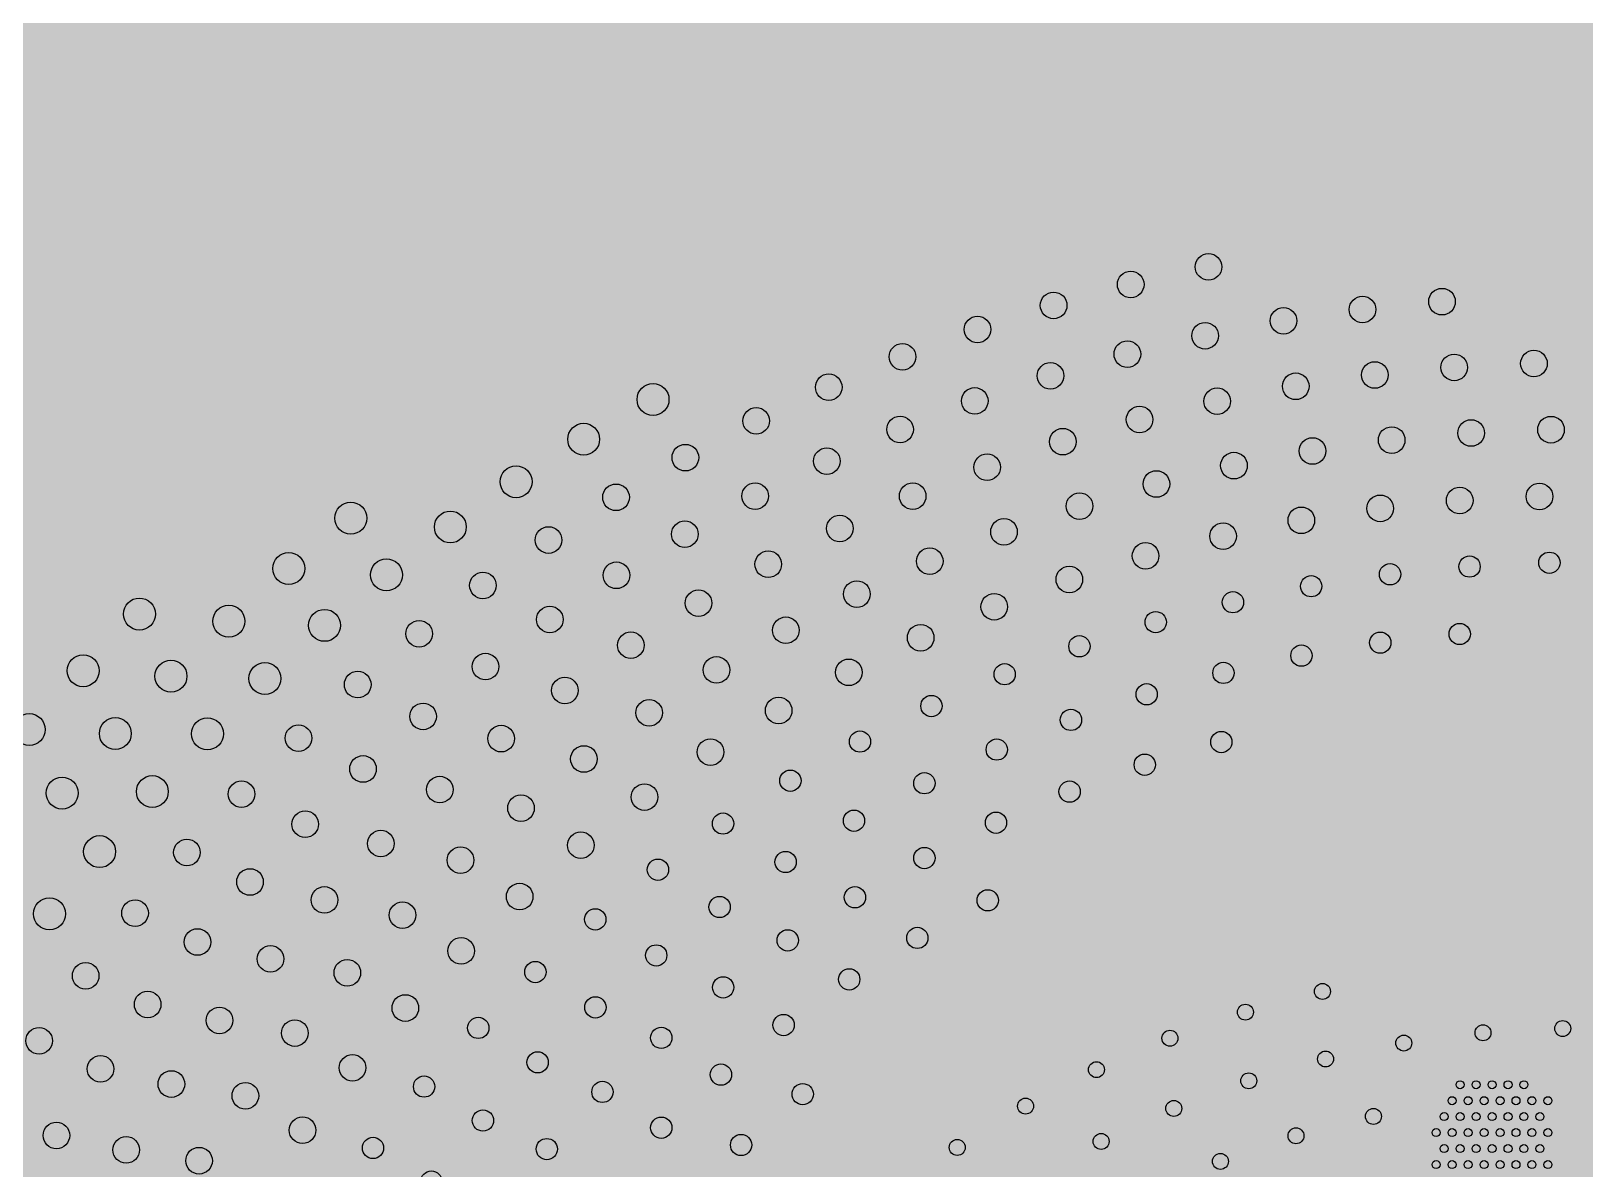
# Model space of a CAD drawing. Header units: metres. Extents: x 6 to 601, y -20 to 118.
# Drawn here: x 57.022 to 58.189, y 81.151 to 82.006 of the extents above; entities that cross this region are included whole.
import ezdxf

# ---------------------------------------------------------------- set-up
doc = ezdxf.new("R2010")
doc.units = ezdxf.units.M
doc.header["$MEASUREMENT"] = 0

# ---------------------------------------------------------------- blocks, each defined once
blk = doc.blocks.new('*U1026')
blk.add_circle((0, 0), 0.01)
blk = doc.blocks.new('*U1027')
at = {"color": 0, "linetype": 'ByBlock', "lineweight": -2, "transparency": 16777216}
for p, rotation in [((66.9638, 84.3061), 184.2880355079397), ((67.0237, 84.3091), 181.4327478257012), ((66.9041, 84.3002), 187.1433231901785), ((66.8448, 84.2912), 189.9986108724171), ((66.786, 84.2793), 192.8538985546557), ((66.7278, 84.2645), 195.7091862368945), ((66.6705, 84.2468), 198.5644739191331), ((66.6141, 84.2263), 201.4197616013719), ((66.5588, 84.203), 204.2750492836106), ((66.5048, 84.177), 207.1303369658492), ((66.4521, 84.1483), 209.9856246480878), ((66.4009, 84.1171), 212.8409123303265), ((66.3513, 84.0833), 215.6962000125654), ((66.3035, 84.0471), 218.5514876948041), ((66.2575, 84.0085), 221.4067753770429), ((66.2135, 83.9677), 224.2620630592818), ((66.1716, 83.9248), 227.1173507415207), ((66.1319, 83.8799), 229.9726384237596), ((66.0944, 83.833), 232.8279261059983)]:
    blk.add_blockref('*U1026', p, dxfattribs=dict(at, rotation=rotation))
blk = doc.blocks.new('*U1028')
blk.add_circle((0, 0), 0.008)
blk = doc.blocks.new('*U1029')
at = {"color": 0, "linetype": 'ByBlock', "lineweight": -2, "transparency": 16777216}
for p, rotation in [((66.9115, 84.2507), 187.0821795791529), ((66.9712, 84.2565), 184.1031785231899), ((67.0312, 84.2593), 181.1241774672269), ((66.8522, 84.2417), 190.0611806351158), ((66.7934, 84.2297), 193.0401816910787), ((66.7354, 84.2147), 196.0191827470416), ((66.6781, 84.1966), 198.9981838030044), ((66.6219, 84.1756), 201.9771848589673), ((66.5669, 84.1517), 204.9561859149303), ((66.5132, 84.125), 207.9351869708935), ((66.4609, 84.0956), 210.9141880268564), ((66.4103, 84.0634), 213.8931890828192), ((66.3614, 84.0287), 216.8721901387823), ((66.3143, 83.9914), 219.8511911947452), ((66.2693, 83.9518), 222.8301922507081), ((66.2264, 83.9099), 225.8091933066712), ((66.1857, 83.8658), 228.7881943626344), ((66.1473, 83.8197), 231.7671954185974)]:
    blk.add_blockref('*U1028', p, dxfattribs=dict(at, rotation=rotation))
blk = doc.blocks.new('*U1009')
blk.add_circle((0, 0), 0.008)
blk = doc.blocks.new('*U1010')
at = {"color": 0, "linetype": 'ByBlock', "lineweight": -2, "transparency": 16777216}
for p, rotation in [((66.9638, 84.2058), 184.6789866662083), ((66.9041, 84.1993), 187.7929070871002), ((66.8449, 84.1896), 190.9068275079921), ((66.7863, 84.1766), 194.0207479288839), ((66.7286, 84.1605), 197.1346683497759), ((66.6717, 84.1413), 200.2485887706679), ((66.616, 84.119), 203.3625091915599), ((66.5616, 84.0937), 206.4764296124523), ((66.5087, 84.0655), 209.5903500333446), ((66.4573, 84.0345), 212.7042704542366), ((66.4077, 84.0007), 215.8181908751284), ((66.3601, 83.9643), 218.9321112960203), ((66.3144, 83.9253), 222.0460317169124), ((66.271, 83.884), 225.1599521378045), ((66.2299, 83.8403), 228.2738725586966), ((66.1912, 83.7944), 231.3877929795886)]:
    blk.add_blockref('*U1009', p, dxfattribs=dict(at, rotation=rotation))
blk = doc.blocks.new('*U1031')
blk.add_circle((0, 0), 0.008)
blk = doc.blocks.new('*U1032')
at = {"color": 0, "linetype": 'ByBlock', "lineweight": -2, "transparency": 16777216}
for p, rotation in [((66.7847, 84.1246), 194.7915953319724), ((66.7272, 84.1076), 198.0532358999159), ((66.6707, 84.0874), 201.3148764678595), ((66.6154, 84.064), 204.5765170358032), ((66.5616, 84.0375), 207.8381576037469), ((66.5094, 84.008), 211.0997981716906), ((66.4589, 83.9756), 214.3614387396343), ((66.4104, 83.9403), 217.623079307578), ((66.3639, 83.9024), 220.8847198755218), ((66.3197, 83.8618), 224.1463604434653), ((66.2779, 83.8188), 227.4080010114087)]:
    blk.add_blockref('*U1031', p, dxfattribs=dict(at, rotation=rotation))
blk = doc.blocks.new('*U1033')
blk.add_circle((0, 0), 0.008)
blk = doc.blocks.new('*U1034')
at = {"color": 0, "linetype": 'ByBlock', "lineweight": -2, "transparency": 16777216}
for p, rotation in [((66.6092, 84.0057), 206.28393513912), ((66.5563, 83.9775), 209.7080091167614), ((66.5051, 83.9463), 213.1320830944028), ((66.4558, 83.912), 216.5561570720442), ((66.4087, 83.8748), 219.9802310496856), ((66.3639, 83.8349), 223.404305027327)]:
    blk.add_blockref('*U1033', p, dxfattribs=dict(at, rotation=rotation))
blk = doc.blocks.new('*U1041')
blk.add_circle((0, 0), 0.006)
blk = doc.blocks.new('*U1042')
at = {"color": 0, "linetype": 'ByBlock', "lineweight": -2, "transparency": 16777216}
for p, rotation in [((66.899, 83.8434), 11.85030636702798), ((66.8408, 83.8288), 16.40969372288658), ((66.784, 83.8096), 20.96908107874527), ((66.7289, 83.7859), 25.52846843460388), ((66.6758, 83.7579), 30.08785579046256), ((66.6251, 83.7258), 34.64724314632136), ((66.5772, 83.6898), 39.20663050218009), ((66.5323, 83.65), 43.76601785803876), ((66.4906, 83.6068), 48.3254052138974), ((66.4526, 83.5605), 52.88479256975604), ((66.4183, 83.5112), 57.44417992561485), ((66.3881, 83.4594), 62.00356728147366), ((66.362, 83.4054), 66.56295463733247), ((66.3404, 83.3495), 71.1223419931912), ((66.3232, 83.292), 75.68172934904985), ((66.3107, 83.2333), 80.24111670490849), ((66.3029, 83.1738), 84.80050406076714), ((66.2999, 83.1139), 89.35989141662587), ((66.3016, 83.054), 93.91927877248462), ((66.3081, 82.9943), 98.47866612834326), ((66.3193, 82.9354), 103.0380534842018), ((66.3351, 82.8776), 107.5974408400606), ((66.3555, 82.8211), 112.1568281959194), ((66.3803, 82.7665), 116.716215551778)]:
    blk.add_blockref('*U1041', p, dxfattribs=dict(at, rotation=rotation))

msp = doc.modelspace()

# ---------------------------------------------------------------- hatches: boundary and pattern name
at = {"lineweight": 0, "true_color": 0xcd6928, "transparency": 33554534}
h = msp.add_hatch(color=32, dxfattribs=at)
h.dxf.hatch_style = 1
h.paths.add_polyline_path([(59.489, 84.0763), (57.57, 84.0763, 0.143152), (56.5361, 81.1977), (56.5361, 78.4762), (59.489, 78.4757)])

# ---------------------------------------------------------------- linework, layer by layer
for points in [[(56.2361, 79.0757), (56.2361, 81.4963, -0.234388), (58.7152, 86.1661), (58.6569, 86.2474, 0.234515), (56.1361, 81.4963), (56.1361, 79.0757)], [(56.5361, 81.1977), (56.5361, 78.4763), (56.4361, 78.4763), (56.4361, 79.0757), (56.4361, 81.1963, -0.221146), (58.6562, 85.3163), (58.716, 85.2362, 0.220805), (56.536, 81.1963)]]:
    msp.add_lwpolyline(points, format="xyb")
for centre, radius in [((57.9063, 81.8284), 0.01), ((57.8478, 81.8152), 0.01), ((57.7899, 81.7995), 0.01), ((58.0817, 81.8023), 0.01), ((57.9626, 81.7879), 0.01), ((58.022, 81.7964), 0.01), ((57.7327, 81.7814), 0.01), ((57.9037, 81.7767), 0.01), ((57.8453, 81.7629), 0.01), ((57.6763, 81.7609), 0.01), ((58.0909, 81.7529), 0.01), ((58.1508, 81.7558), 0.01), ((57.7875, 81.7466), 0.01), ((57.9718, 81.7387), 0.01), ((58.0312, 81.7472), 0.01), ((57.4889, 81.7288), 0.012), ((57.6209, 81.738), 0.01), ((57.7306, 81.7277), 0.01), ((57.9128, 81.7275), 0.01), ((57.5664, 81.7127), 0.01), ((57.6745, 81.7063), 0.01), ((57.8545, 81.7137), 0.01), ((58.1036, 81.7036), 0.01), ((58.1636, 81.7061), 0.01), ((57.4368, 81.6989), 0.012), ((57.7968, 81.6971), 0.01), ((58.0439, 81.6983), 0.01), ((57.5132, 81.6851), 0.01), ((57.6195, 81.6825), 0.01), ((57.9844, 81.6901), 0.01), ((57.386, 81.667), 0.012), ((57.7399, 81.6779), 0.01), ((57.9254, 81.6791), 0.01), ((57.8671, 81.6653), 0.01), ((57.4611, 81.6553), 0.01), ((57.5656, 81.6562), 0.01), ((57.684, 81.6562), 0.01), ((57.8094, 81.6487), 0.01), ((57.2618, 81.6396), 0.012), ((57.3366, 81.633), 0.012), ((57.4104, 81.6232), 0.01), ((57.5128, 81.6276), 0.01), ((57.6292, 81.6319), 0.01), ((57.7526, 81.6293), 0.01), ((57.2152, 81.6018), 0.012), ((57.2886, 81.597), 0.012), ((57.5755, 81.605), 0.01), ((57.6968, 81.6073), 0.01), ((57.3611, 81.5891), 0.01), ((57.4614, 81.5967), 0.01), ((57.5231, 81.5758), 0.01), ((57.6421, 81.5826), 0.01), ((57.103, 81.5676), 0.012), ((57.1702, 81.5622), 0.012), ((57.4114, 81.5635), 0.01), ((57.2421, 81.5591), 0.012), ((57.3132, 81.5528), 0.01), ((57.5887, 81.5554), 0.01), ((57.4722, 81.5442), 0.01), ((57.363, 81.5281), 0.01), ((57.0607, 81.525), 0.012), ((57.1267, 81.5209), 0.012), ((57.1973, 81.5192), 0.012), ((57.5366, 81.5256), 0.01), ((57.267, 81.5146), 0.01), ((57.4227, 81.5102), 0.01), ((57.486, 81.4934), 0.01), ((57.0202, 81.4808), 0.012), ((57.3161, 81.4907), 0.01), ((57.0849, 81.4778), 0.012), ((57.1541, 81.4776), 0.012), ((57.2225, 81.4744), 0.01), ((57.3748, 81.474), 0.01), ((57.437, 81.4587), 0.01), ((57.271, 81.4512), 0.01), ((57.0449, 81.4331), 0.012), ((57.1127, 81.4342), 0.012), ((57.3287, 81.4357), 0.01), ((57.1797, 81.4323), 0.01), ((57.3897, 81.4218), 0.01), ((57.2276, 81.4097), 0.01), ((57.0731, 81.3891), 0.012), ((57.1387, 81.3885), 0.01), ((57.2844, 81.3952), 0.01), ((57.3443, 81.3827), 0.01), ((57.1861, 81.3663), 0.01), ((57.0354, 81.3424), 0.012), ((57.0997, 81.3429), 0.01), ((57.242, 81.3528), 0.01), ((57.3007, 81.3414), 0.01), ((57.1466, 81.3212), 0.01), ((57.2015, 81.3085), 0.01), ((57.0626, 81.2958), 0.01), ((57.2592, 81.2981), 0.01), ((57.1092, 81.2743), 0.01), ((57.9919, 81.2841), 0.006), ((57.1632, 81.2623), 0.01), ((57.934, 81.2685), 0.006), ((57.2198, 81.2528), 0.01), ((58.1125, 81.253), 0.006), ((58.1724, 81.2562), 0.006), ((57.0276, 81.247), 0.01), ((57.8773, 81.2489), 0.006), ((58.053, 81.2453), 0.006), ((57.0738, 81.2259), 0.01), ((57.9942, 81.2333), 0.006), ((57.127, 81.2145), 0.01), ((57.8221, 81.2253), 0.006), ((57.9365, 81.2169), 0.006), ((57.1826, 81.2057), 0.01), ((57.6014, 81.2069), 0.008), ((58.0953, 81.214), 0.003), ((58.1073, 81.214), 0.003), ((58.1193, 81.214), 0.003), ((58.1313, 81.214), 0.003), ((58.1433, 81.214), 0.003), ((57.7688, 81.1979), 0.006), ((57.8802, 81.1962), 0.006), ((58.0893, 81.202), 0.003), ((58.1013, 81.202), 0.003), ((58.1133, 81.202), 0.003), ((58.1253, 81.202), 0.003), ((58.1373, 81.202), 0.003), ((58.1493, 81.202), 0.003), ((58.1613, 81.202), 0.003), ((58.0833, 81.19), 0.003), ((58.0953, 81.19), 0.003), ((58.1073, 81.19), 0.003), ((58.1193, 81.19), 0.003), ((58.1313, 81.19), 0.003), ((58.1433, 81.19), 0.003), ((58.1553, 81.19), 0.003), ((57.0406, 81.1759), 0.01), ((57.5551, 81.1687), 0.008), ((57.8256, 81.1714), 0.006), ((58.0773, 81.178), 0.003), ((58.0893, 81.178), 0.003), ((58.1013, 81.178), 0.003), ((58.1133, 81.178), 0.003), ((58.1253, 81.178), 0.003), ((58.1373, 81.178), 0.003), ((58.1493, 81.178), 0.003), ((58.1613, 81.178), 0.003), ((57.0931, 81.165), 0.01), ((57.1478, 81.1569), 0.01), ((57.7175, 81.1669), 0.006), ((58.0833, 81.166), 0.003), ((58.0953, 81.166), 0.003), ((58.1073, 81.166), 0.003), ((58.1193, 81.166), 0.003), ((58.1313, 81.166), 0.003), ((58.1433, 81.166), 0.003), ((58.1553, 81.166), 0.003), ((58.0773, 81.154), 0.003), ((58.0893, 81.154), 0.003), ((58.1013, 81.154), 0.003), ((58.1133, 81.154), 0.003), ((58.1253, 81.154), 0.003), ((58.1373, 81.154), 0.003), ((58.1493, 81.154), 0.003), ((58.1613, 81.154), 0.003)]:
    msp.add_circle(centre, radius)

# ---------------------------------------------------------------- block references
for name in ['*U1027', '*U1029', '*U1010', '*U1032', '*U1034', '*U1042']:
    msp.add_blockref(name, (-8.8688, -2.6532))

doc.saveas('drawing.dxf')
